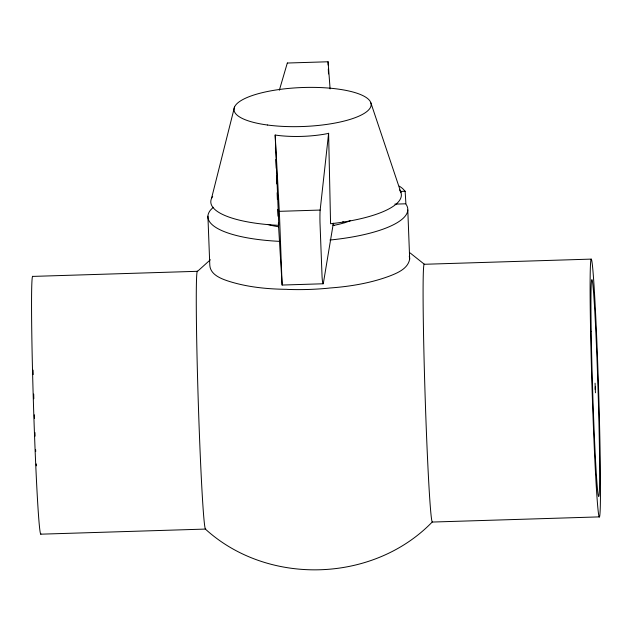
<?xml version="1.0" encoding="UTF-8"?>
<svg xmlns="http://www.w3.org/2000/svg" width="632" height="632" viewBox="0 0 632 632"><rect width="100%" height="100%" fill="white"/><g stroke="black" fill="none" stroke-linecap="round" stroke-linejoin="round"><path stroke-width="0.95" d="M287.394 63.026L328.087 61.77L328.166 65.064M595.186 389.423L595.336 386.571M333.364 223.183L323.418 282.915A20.761 1.185 88.8 0 1 322.083 277.14L319.99 222.567A13.138 0.711 88.8 0 1 320.163 210.069L328.632 133.178M323.11 283.776L282.125 285.048L279.415 213.387L275.173 135.011M407.79 209.998L409.678 259.081C408.043 268.592 397.686 272.913 389.675 276.026C370.463 283.191 349.875 286.565 329.43 288.034L328.972 288.121C315.186 289.488 301.267 289.914 287.418 289.409L286.889 289.33C267.044 289.116 246.883 287.118 227.978 280.995C220.473 278.507 210.298 274.407 209.8 265.211L207.912 216.183M211.491 198.535L234.488 107.092M279.344 90.218L287.252 63.224A13.138 0.727 88.6 0 1 287.544 63.342M213.276 207.233L210.417 210.195A100.014 28.408 -2.2 0 0 280.055 241.377M40.969 533.819A128.991 3.239 88.2 0 1 33.607 408.778A128.991 3.239 88.2 0 1 32.832 276.405L197.555 271.302L210.345 259.776M400.23 191.417L405.136 191.267L405.926 204.144A100.014 28.408 -2.2 0 1 329.928 240.034M394.826 204.136L405.618 203.804M279.312 211.333L320.163 210.069M410.152 252.966L424.372 264.279L591.355 259.104M40.646 534.182L205.368 529.079C267.881 586.141 373.307 582.83 432.185 522.056L599.168 516.889A128.991 3.239 88.2 0 0 596.197 326.381A128.991 3.239 88.2 0 0 590.414 320.724A128.991 3.239 88.2 0 0 599.168 516.889M405.136 191.267L402.884 188.81A100.014 28.408 -2.2 0 0 399.29 186.14M370.873 102.866L400.98 192.665M328.087 61.77L330.094 88.93M282.125 285.048L278.38 223.088M409.291 256.229L409.678 259.081M595.075 383.19L595.447 392.804M328.308 69.054L328.498 73.92M275.402 147.73L275.592 152.62M275.852 159.469L276.192 168.27M276.492 176.099L276.792 183.928M277.132 192.728L277.393 199.578M277.772 209.366L278.033 216.215M399.574 189.908A95.345 27.081 -2.2 0 1 334.138 223.341L330.568 223.72L328.608 133.407L323.845 134.292A68.604 26.781 -2.4 0 1 279.897 135.659L275.181 135.058L278.799 225.324L275.26 225.166A95.345 27.081 -2.2 0 1 212.676 196.386M205.692 528.715A128.991 3.239 88.2 0 1 198.33 403.682A128.991 3.239 88.2 0 1 197.555 271.302M36.356 465.824A108.428 2.718 88.2 0 1 36.261 463.928M35.708 451.572A108.428 2.718 88.2 0 1 35.629 449.692M35.084 436.167A108.428 2.718 88.2 0 1 34.942 432.525M34.444 418.597A108.428 2.718 88.2 0 1 34.318 414.829M33.82 398.776A108.428 2.718 88.2 0 1 33.686 394.06M33.18 374.602A108.428 2.718 88.2 0 1 33.077 370.099M432.509 521.692A128.991 3.239 88.2 0 1 425.146 396.651A128.991 3.239 88.2 0 1 424.372 264.279M332.74 225A39.95 5.309 9.1 0 1 334.447 225.442M350.397 220.663A53.214 15.113 -2.2 0 1 333.736 225.387M278.673 226.762A53.214 15.113 -2.2 0 1 267.794 224.455M342.734 221.713A41.127 11.684 -2.2 0 1 344.851 222.709M267.383 125.002A68.627 19.489 -2.2 0 0 371.142 104.896A68.627 19.489 -2.2 0 0 269.192 91.166A68.627 19.489 -2.2 0 0 267.383 125.002M591.189 331.452A108.428 2.718 88.2 0 0 598.543 496.341A108.428 2.718 88.2 0 0 596.047 336.2A108.428 2.718 88.2 0 0 591.189 331.452"/></g></svg>
